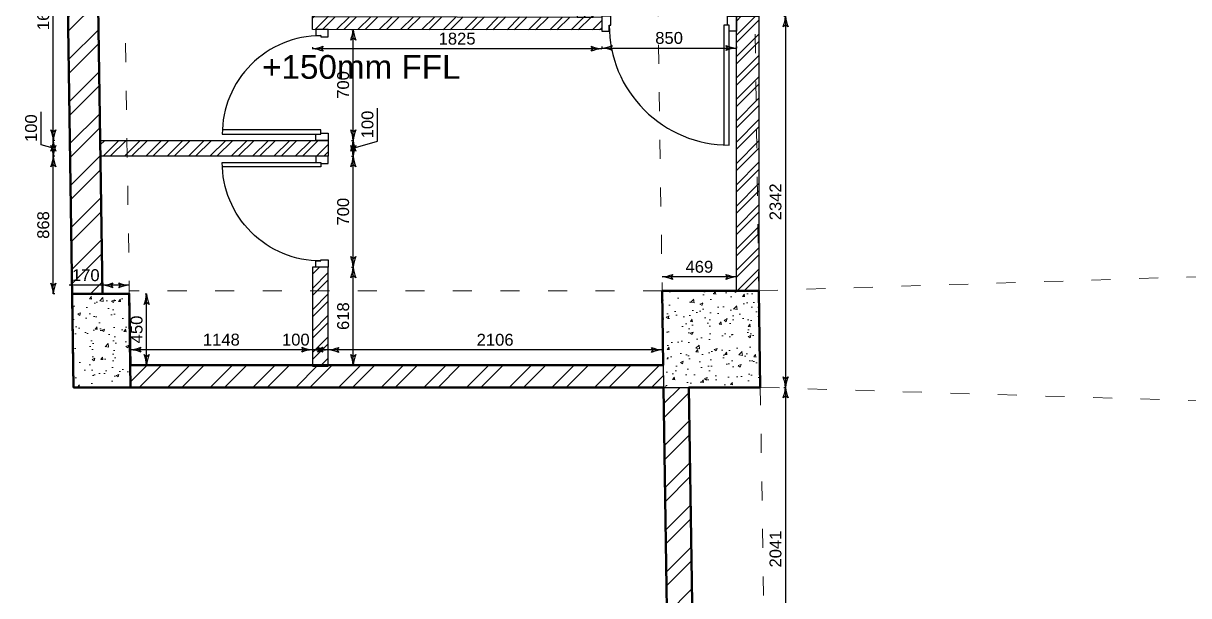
# Model space of a CAD drawing. Header units: millimetres. Extents: x 68727 to 319899, y -4876 to 265722.
# Drawn here: x 203892 to 211245, y 64020 to 67633 of the extents above; entities that cross this region are included whole.
import ezdxf

# ---------------------------------------------------------------- set-up
doc = ezdxf.new("R2010")
doc.units = ezdxf.units.MM
doc.linetypes.add('ACAD_ISO03W100', pattern=[30, 12, -18])
doc.linetypes.add('HIDDEN', pattern=[9.525, 6.35, -3.175])
for name, color, linetype in [('Dimensions', 172, 'Continuous'), ('Door', 23, 'Continuous'), ('POLY', 6, 'Continuous'), ('washroom walls', 5, 'Continuous')]:
    doc.layers.add(name, color=color, linetype=linetype)
for name, color, linetype, lineweight in [('HACH', 252, 'Continuous', 13), ('LS_DR_Plan Beam', 9, 'HIDDEN', 0), ('LS_DR_Wall', 7, 'Continuous', 35), ('wall', 5, 'Continuous', 30)]:
    doc.layers.add(name, color=color, linetype=linetype, lineweight=lineweight)
doc.styles.get("Standard").update_dxf_attribs({"font": 'arial.ttf'})
doc.dimstyles.new('SC-25', dxfattribs={"dimtxt": 75, "dimasz": 0.4, "dimexe": 1, "dimexo": 100, "dimgap": 25, "dimtad": 1, "dimdec": 0, "dimzin": 0, "dimdsep": 46, "dimtxsty": 'Standard', "dimblk1": 'A1', "dimblk2": 'A1', "dimsah": 1, "dimcen": 0.09, "dimdle": 3, "dimclrd": 1, "dimclre": 1, "dimclrt": 1, "dimadec": 0, "dimazin": 0, "dimtfac": 1, "dimtdec": 0, "dimtofl": 0, "dimtmove": 0, "dimatfit": 2, "dimldrblk": 'A1', "dimfxl": 10, "dimfxlon": 1, "dimtolj": 1, "dimtzin": 0, "dimarcsym": 0})
pattern_1 = [(45, (-624962.11, -131860.55), (-134.70384, 134.70384), []), (45, (-624872.31, -131860.55), (-134.70384, 134.70384), [])]
pattern_2 = [(50, (-624962.11, -131860.55), (182.18467, -15.939086), [19.05, -209.55]), (355, (-624962.11, -131860.55), (-35.24342, 191.056845), [15.24, -167.640584]), (100.451445, (-624946.93, -131861.88), (146.941247, 175.117752), [16.19001, -178.090245]), (46.1842, (-624962.11, -131809.75), (271.07904, -42.04233), [28.575, -314.325]), (96.635558, (-624939.52, -131813.25), (237.40413, 247.426125), [24.28502, -267.13561]), (351.18415, (-624962.11, -131809.75), (237.40413, 247.42612), [22.85997, -251.45973]), (21, (-624936.71, -131822.45), (151.61439, -102.265198), [19.05, -209.55]), (326, (-624936.71, -131822.45), (61.80203, 184.187966), [15.24, -167.64]), (71.451445, (-624924.08, -131830.97), (213.41642, 81.92277), [16.19001, -178.089938]), (37.5, (-624962.114, -131860.55), (3.0886033, 84.555039), [0, -165.608, 0, -170.18, 0, -168.275]), (7.5, (-624962.11, -131860.55), (66.8196625, 100.180575), [0, -97.028, 0, -161.798, 0, -64.135]), (327.5, (-625018.756, -131860.55), (135.590595, -5.728744), [0, -63.5, 0, -198.12, 0, -262.89]), (317.5, (-625044.16, -131860.55), (148.129181, 25.426491), [0, -82.55, 0, -131.572, 0, -186.69])]
pattern_3 = [(45, (-1781.72, -41319.25), (-67.35192, 67.35192), []), (45, (-1736.82, -41319.25), (-67.35192, 67.35192), [])]

# ---------------------------------------------------------------- blocks, each defined once
blk = doc.blocks.new('D900')
for points in [[(0, 840), (0, 900), (100, 900), (100, 850), (60, 850), (60, 840)], [(0, 60), (0, 0), (100, 0), (100, 50), (60, 50), (60, 60)]]:
    blk.add_lwpolyline(points, close=True)
blk.add_lwpolyline([(60, 850, -0.414214), (860, 50), (60, 50), (60, 85), (859.2, 85)], format="xyb")
blk = doc.blocks.new('toilet layout')
at = {"layer": 'HACH'}
h = blk.add_hatch(dxfattribs=at)
h.set_pattern_fill('ANSI32', color=5, scale=10)
h.set_pattern_definition(pattern_3)
h.paths.add_polyline_path([(226355.7, 30709.4), (226355.6, 30717.6), (225898.7, 30718.7), (225898.7, 30575.6), (226357.7, 30575.6)])
h.paths.add_polyline_path([(225898.7, 30718.7), (225100.6, 30720.6), (225100.6, 30575.6), (225898.7, 30575.6)])
h.paths.add_polyline_path([(225100.6, 30720.6), (222993.1, 30725.6), (222995.3, 30575.6), (225100.6, 30575.6)])
h = blk.add_hatch(dxfattribs=at)
h.set_pattern_fill('ANSI32', color=5, scale=10)
h.set_pattern_definition(pattern_3)
h.paths.add_polyline_path([(224566.8, 30575.6), (224466.8, 30575.6), (224466.8, 29528.2), (224566.8, 29528.2)])
h.paths.add_polyline_path([(223716.8, 29625.6), (222839.4, 29625.6), (222840.9, 29528.2), (223716.8, 29528.2)])
h.paths.add_polyline_path([(222863.1, 27928.2), (224229.8, 27928.2), (224229.8, 27828.2), (222863.1, 27828.2)])
h.paths.add_polyline_path([(222891.7, 26202.9), (224329.8, 26202.9), (224329.8, 26102.9), (222891.7, 26102.9)])
edge = h.paths.add_edge_path()
edge.add_line((224229.8, 25402.9), (224229.8, 24777.9))
edge.add_line((224229.8, 24777.9), (224329.8, 24777.9))
edge.add_line((224329.8, 24777.9), (224329.8, 25402.9))
h = blk.add_hatch(dxfattribs=at)
h.set_pattern_fill('ANSI32', color=5, scale=10)
h.set_pattern_definition(pattern_3)
h.paths.add_polyline_path([(226974.7, 30106.1), (226826.7, 30105.6), (226856.7, 27985.6), (227006.7, 27986.1)])
h.paths.add_polyline_path([(226905.5, 26986.2), (227046.8, 26986.2), (227046.8, 25254.1), (226905.5, 25254.1)])
h = blk.add_hatch(dxfattribs=at)
h.set_pattern_fill('ANSI32', color=5, scale=10)
h.set_pattern_definition(pattern_3)
h.paths.add_polyline_path([(224230, 26984), (226055.1, 26981.2), (226055.1, 26900.2), (224230, 26902.9)])
h.paths.add_polyline_path([(226000.8, 27427.9), (225900.8, 27427.9), (225900.9, 26981.4), (226000.9, 26981.4)])
h.paths.add_polyline_path([(225900.8, 28278.2), (225900.8, 28378.2), (226000.8, 28378.2), (226000.8, 28278.2)])
edge = h.paths.add_edge_path()
edge.add_line((224330, 26982.7), (224329.8, 28478.2))
edge.add_line((224329.8, 28478.2), (224229.8, 28478.2))
edge.add_line((224229.8, 28478.2), (224230.1, 26984))
h = blk.add_hatch(dxfattribs=at)
h.set_pattern_fill('ANSI32', color=5, scale=10)
h.set_pattern_definition(pattern_3)
h.paths.add_polyline_path([(224329.8, 28478.2), (226000.8, 28478.2), (226000.8, 28378.1), (224329.8, 28378.1)])
at = {"layer": 'washroom walls'}
blk.add_line((224329.8, 28377.9), (226056.4, 28378.2), dxfattribs=at)
for points in [[(226357.7, 30575.6), (226357.7, 30717.6), (222993.1, 30725.6)], [(222993.1, 30725.6), (222995.3, 30575.6), (226357.7, 30575.6)], [(224330, 26982.7), (224329.8, 28478.2), (224229.8, 28478.2), (224230.1, 26984)], [(224229.8, 25402.9), (224229.8, 24777.9), (224329.8, 24777.9), (224329.8, 25402.9)], [(224329.8, 25402.9), (224229.8, 25402.9)]]:
    blk.add_lwpolyline(points, dxfattribs=at)
for points in [[(224566.8, 30575.6), (224466.8, 30575.6), (224466.8, 29528.2), (224566.8, 29528.2)], [(226974.7, 30106.1), (226826.7, 30105.6), (226856.7, 27985.6), (227006.7, 27986.1)], [(223716.8, 29625.6), (222839.4, 29625.6), (222840.9, 29528.2), (223716.8, 29528.2)], [(224329.8, 28478.2), (226000.8, 28478.2), (226000.8, 28378.1), (224329.8, 28378.1)], [(225900.8, 28278.2), (225900.8, 28378.2), (226000.8, 28378.2), (226000.8, 28278.2)], [(222863.1, 27928.2), (224229.8, 27928.2), (224229.8, 27828.2), (222863.1, 27828.2)], [(226000.8, 27427.9), (225900.8, 27427.9), (225900.9, 26981.4), (226000.9, 26981.4)], [(224230, 26984), (226055.1, 26981.2), (226055.1, 26900.2), (224230, 26902.9)], [(226905.5, 26986.2), (227046.8, 26986.2), (227046.8, 25254.1), (226905.5, 25254.1)], [(222891.7, 26202.9), (224329.8, 26202.9), (224329.8, 26102.9), (222891.7, 26102.9)]]:
    blk.add_lwpolyline(points, close=True, dxfattribs=at)
at = {"layer": 'Door'}
for p, xscale, yscale, zscale, rotation in [((224466.8, 29528.2), 0.8333333333333185, 0.8333333333333185, 0.8333333333333185, 90), ((226851.2, 28377.4), 0.9447939309624585, 0.9447939309624585, 0.9447939309624585, 90.00000000000001), ((226000.8, 28278.2), 0.9447939309624585, 0.9447939309624585, 0.9447939309624585, 180), ((226905.5, 26986.2), -0.9447939309624585, 0.9447939309624585, 0.9447939309624585, 90), ((224329.8, 26102.9), 0.7777777777777796, 0.7777777777777796, 0.7777777777777796, 180)]:
    blk.add_blockref('D900', p, dxfattribs=dict(at, xscale=xscale, yscale=yscale, zscale=zscale, rotation=rotation))
at = {"layer": 'Door', "xscale": -0.7777777777777796, "yscale": 0.7777777777777796, "zscale": 0.7777777777777796}
blk.add_blockref('D900', (224329.8, 26202.9), dxfattribs=at)
blk = doc.blocks.new('A1')
at = {"layer": 'wall', "color": 1}
for p, q in [((-138, 0), (-167, 40)), ((-167, -40), (-138, 0))]:
    blk.add_line(p, q, dxfattribs=at)
for centre, start, end in [((53, 586), 248, 264.8035), ((53, -586), 95.1965, 112)]:
    blk.add_arc(centre, 589, start, end, dxfattribs=at)
blk = doc.blocks.new('*D685')
at = {"layer": 'Defpoints', "color": 0, "transparency": 16777216}
for p in [(208533, 67676.8), (208542, 65334.7), (208701.3, 65334.7)]:
    blk.add_point(p, dxfattribs=at)
at = {"layer": 'Dimensions', "color": 1, "lineweight": -2, "transparency": 16777216}
for p, q in [((208691.3, 67676.8), (208702.3, 67676.8)), ((208701.3, 67676.4), (208701.3, 65335.1)), ((208691.3, 65334.7), (208702.3, 65334.7))]:
    blk.add_line(p, q, dxfattribs=at)
at = {"layer": 'Dimensions', "color": 1, "lineweight": -2, "transparency": 16777216, "xscale": 0.4, "yscale": 0.4, "zscale": 0.4}
for p, rotation in [((208701.3, 67676.8), 90), ((208701.3, 65334.7), 270)]:
    blk.add_blockref('A1', p, dxfattribs=dict(at, rotation=rotation))
at = {"layer": 'Dimensions', "color": 1, "transparency": 16777216, "insert": (208638, 66505.7), "char_height": 75, "attachment_point": 5, "rotation": 90}
blk.add_mtext('\\A1;2342', dxfattribs=at)
blk = doc.blocks.new('*D686')
at = {"layer": 'Defpoints', "color": 0, "transparency": 16777216}
for p in [(207922.9, 66032.1), (207922.9, 65944.7), (208391.6, 65944.7)]:
    blk.add_point(p, dxfattribs=at)
at = {"layer": 'Dimensions', "color": 1, "lineweight": -2, "transparency": 16777216}
for p, q in [((207922.9, 66032.1), (207922.9, 66033.1)), ((208391.2, 66032.1), (207923.3, 66032.1)), ((208391.6, 66032.1), (208391.6, 66033.1))]:
    blk.add_line(p, q, dxfattribs=at)
at = {"layer": 'Dimensions', "color": 1, "lineweight": -2, "transparency": 16777216, "xscale": 0.4, "yscale": 0.4, "zscale": 0.4, "rotation": 180}
blk.add_blockref('A1', (207922.9, 66032.1), dxfattribs=at)
at = {"layer": 'Dimensions', "color": 1, "lineweight": -2, "transparency": 16777216, "xscale": 0.4, "yscale": 0.4, "zscale": 0.4}
blk.add_blockref('A1', (208391.6, 66032.1), dxfattribs=at)
at = {"layer": 'Dimensions', "color": 1, "transparency": 16777216, "insert": (208157.3, 66095.4), "char_height": 75, "attachment_point": 5}
blk.add_mtext('\\A1;469', dxfattribs=at)
blk = doc.blocks.new('*D687')
at = {"layer": 'Defpoints', "color": 0, "transparency": 16777216}
for p in [(205815.9, 65571.4), (205815.9, 65475.2), (207921.6, 65475.2)]:
    blk.add_point(p, dxfattribs=at)
at = {"layer": 'Dimensions', "color": 1, "lineweight": -2, "transparency": 16777216}
for p, q in [((205815.9, 65571.4), (205815.9, 65572.4)), ((207921.2, 65571.4), (205816.3, 65571.4)), ((207921.6, 65571.4), (207921.6, 65572.4))]:
    blk.add_line(p, q, dxfattribs=at)
at = {"layer": 'Dimensions', "color": 1, "lineweight": -2, "transparency": 16777216, "xscale": 0.4, "yscale": 0.4, "zscale": 0.4, "rotation": 180}
blk.add_blockref('A1', (205815.9, 65571.4), dxfattribs=at)
at = {"layer": 'Dimensions', "color": 1, "lineweight": -2, "transparency": 16777216, "xscale": 0.4, "yscale": 0.4, "zscale": 0.4}
blk.add_blockref('A1', (207921.6, 65571.4), dxfattribs=at)
at = {"layer": 'Dimensions', "color": 1, "transparency": 16777216, "insert": (206868.8, 65634.7), "char_height": 75, "attachment_point": 5}
blk.add_mtext('\\A1;2106', dxfattribs=at)
blk = doc.blocks.new('*D688')
at = {"layer": 'Defpoints', "color": 0, "transparency": 16777216}
for p in [(205715.9, 65572.4), (205715.9, 65475.2), (205815.9, 65475.2)]:
    blk.add_point(p, dxfattribs=at)
at = {"layer": 'Dimensions', "color": 1, "lineweight": -2, "transparency": 16777216}
for p, q in [((205715.9, 65572.4), (205507.2, 65572.4)), ((205715.9, 65572.4), (205715.9, 65573.4)), ((205815.5, 65572.4), (205716.3, 65572.4)), ((205815.9, 65572.4), (205815.9, 65573.4))]:
    blk.add_line(p, q, dxfattribs=at)
at = {"layer": 'Dimensions', "color": 1, "lineweight": -2, "transparency": 16777216, "xscale": 0.4, "yscale": 0.4, "zscale": 0.4, "rotation": 180}
blk.add_blockref('A1', (205715.9, 65572.4), dxfattribs=at)
at = {"layer": 'Dimensions', "color": 1, "lineweight": -2, "transparency": 16777216, "xscale": 0.4, "yscale": 0.4, "zscale": 0.4}
blk.add_blockref('A1', (205815.9, 65572.4), dxfattribs=at)
at = {"layer": 'Dimensions', "color": 1, "transparency": 16777216, "insert": (205611.4, 65635.7), "char_height": 75, "attachment_point": 5}
blk.add_mtext('\\A1;100', dxfattribs=at)
blk = doc.blocks.new('*D689')
at = {"layer": 'Defpoints', "color": 0, "transparency": 16777216}
for p in [(204567.5, 65572.4), (204567.5, 65475.2), (205715.9, 65475.2)]:
    blk.add_point(p, dxfattribs=at)
at = {"layer": 'Dimensions', "color": 1, "lineweight": -2, "transparency": 16777216}
for p, q in [((204567.5, 65572.4), (204567.5, 65573.4)), ((205715.5, 65572.4), (204567.9, 65572.4)), ((205715.9, 65572.4), (205715.9, 65573.4))]:
    blk.add_line(p, q, dxfattribs=at)
at = {"layer": 'Dimensions', "color": 1, "lineweight": -2, "transparency": 16777216, "xscale": 0.4, "yscale": 0.4, "zscale": 0.4, "rotation": 180}
blk.add_blockref('A1', (204567.5, 65572.4), dxfattribs=at)
at = {"layer": 'Dimensions', "color": 1, "lineweight": -2, "transparency": 16777216, "xscale": 0.4, "yscale": 0.4, "zscale": 0.4}
blk.add_blockref('A1', (205715.9, 65572.4), dxfattribs=at)
at = {"layer": 'Dimensions', "color": 1, "transparency": 16777216, "insert": (205141.7, 65635.7), "char_height": 75, "attachment_point": 5}
blk.add_mtext('\\A1;1148', dxfattribs=at)
blk = doc.blocks.new('*D690')
at = {"layer": 'Defpoints', "color": 0, "transparency": 16777216}
for p in [(205815.9, 66093.5), (205973.6, 66093.5), (205815.9, 65475.2)]:
    blk.add_point(p, dxfattribs=at)
at = {"layer": 'Dimensions', "color": 1, "lineweight": -2, "transparency": 16777216}
for p, q in [((205963.6, 66093.5), (205974.6, 66093.5)), ((205973.6, 65475.6), (205973.6, 66093.1)), ((205963.6, 65475.2), (205974.6, 65475.2))]:
    blk.add_line(p, q, dxfattribs=at)
at = {"layer": 'Dimensions', "color": 1, "lineweight": -2, "transparency": 16777216, "xscale": 0.4, "yscale": 0.4, "zscale": 0.4}
for p, rotation in [((205973.6, 66093.5), 90), ((205973.6, 65475.2), 270)]:
    blk.add_blockref('A1', p, dxfattribs=dict(at, rotation=rotation))
at = {"layer": 'Dimensions', "color": 1, "transparency": 16777216, "insert": (205910.3, 65784.4), "char_height": 75, "attachment_point": 5, "rotation": 90}
blk.add_mtext('\\A1;618', dxfattribs=at)
blk = doc.blocks.new('*D691')
at = {"layer": 'Defpoints', "color": 0, "transparency": 16777216}
for p in [(205815.9, 66793.5), (205973.6, 66793.5), (205815.9, 66093.5)]:
    blk.add_point(p, dxfattribs=at)
at = {"layer": 'Dimensions', "color": 1, "lineweight": -2, "transparency": 16777216}
for p, q in [((205963.6, 66793.5), (205974.6, 66793.5)), ((205973.6, 66093.9), (205973.6, 66793.1)), ((205963.6, 66093.5), (205974.6, 66093.5))]:
    blk.add_line(p, q, dxfattribs=at)
at = {"layer": 'Dimensions', "color": 1, "lineweight": -2, "transparency": 16777216, "xscale": 0.4, "yscale": 0.4, "zscale": 0.4}
for p, rotation in [((205973.6, 66793.5), 90), ((205973.6, 66093.5), 270)]:
    blk.add_blockref('A1', p, dxfattribs=dict(at, rotation=rotation))
at = {"layer": 'Dimensions', "color": 1, "transparency": 16777216, "insert": (205910.3, 66443.5), "char_height": 75, "attachment_point": 5, "rotation": 90}
blk.add_mtext('\\A1;700', dxfattribs=at)
blk = doc.blocks.new('*D692')
at = {"layer": 'Defpoints', "color": 0, "transparency": 16777216}
for p in [(205815.9, 66893.5), (205973.6, 66893.5), (205815.9, 66793.5)]:
    blk.add_point(p, dxfattribs=at)
at = {"layer": 'Dimensions', "color": 1, "lineweight": -2, "transparency": 16777216}
for p, q in [((206127, 66889.5), (206127, 67097.9)), ((205963.6, 66893.5), (205974.6, 66893.5)), ((205973.6, 66793.9), (205973.6, 66893.1)), ((205973.6, 66843.5), (206127, 66889.5)), ((205963.6, 66793.5), (205974.6, 66793.5))]:
    blk.add_line(p, q, dxfattribs=at)
at = {"layer": 'Dimensions', "color": 1, "lineweight": -2, "transparency": 16777216, "xscale": 0.4, "yscale": 0.4, "zscale": 0.4}
for p, rotation in [((205973.6, 66893.5), 90), ((205973.6, 66793.5), 270)]:
    blk.add_blockref('A1', p, dxfattribs=dict(at, rotation=rotation))
at = {"layer": 'Dimensions', "color": 1, "transparency": 16777216, "insert": (206063.7, 66993.7), "char_height": 75, "attachment_point": 5, "rotation": 90}
blk.add_mtext('\\A1;100', dxfattribs=at)
blk = doc.blocks.new('*D693')
at = {"layer": 'Defpoints', "color": 0, "transparency": 16777216}
for p in [(205815.9, 67593.3), (205973.6, 67593.3), (205815.9, 66893.5)]:
    blk.add_point(p, dxfattribs=at)
at = {"layer": 'Dimensions', "color": 1, "lineweight": -2, "transparency": 16777216}
for p, q in [((205963.6, 67593.3), (205974.6, 67593.3)), ((205973.6, 66893.9), (205973.6, 67592.9)), ((205963.6, 66893.5), (205974.6, 66893.5))]:
    blk.add_line(p, q, dxfattribs=at)
at = {"layer": 'Dimensions', "color": 1, "lineweight": -2, "transparency": 16777216, "xscale": 0.4, "yscale": 0.4, "zscale": 0.4}
for p, rotation in [((205973.6, 67593.3), 90), ((205973.6, 66893.5), 270)]:
    blk.add_blockref('A1', p, dxfattribs=dict(at, rotation=rotation))
at = {"layer": 'Dimensions', "color": 1, "transparency": 16777216, "insert": (205910.3, 67243.4), "char_height": 75, "attachment_point": 5, "rotation": 90}
blk.add_mtext('\\A1;700', dxfattribs=at)
blk = doc.blocks.new('*D694')
at = {"layer": 'Defpoints', "color": 0, "transparency": 16777216}
for p in [(204560.8, 65925.2), (204670.2, 65925.2), (204567.5, 65475.2)]:
    blk.add_point(p, dxfattribs=at)
at = {"layer": 'Dimensions', "color": 1, "lineweight": -2, "transparency": 16777216}
for p, q in [((204660.8, 65925.2), (204671.2, 65925.2)), ((204670.2, 65475.6), (204670.2, 65924.8)), ((204667.5, 65475.2), (204671.2, 65475.2))]:
    blk.add_line(p, q, dxfattribs=at)
at = {"layer": 'Dimensions', "color": 1, "lineweight": -2, "transparency": 16777216, "xscale": 0.4, "yscale": 0.4, "zscale": 0.4}
for p, rotation in [((204670.2, 65925.2), 90), ((204670.2, 65475.2), 270)]:
    blk.add_blockref('A1', p, dxfattribs=dict(at, rotation=rotation))
at = {"layer": 'Dimensions', "color": 1, "transparency": 16777216, "insert": (204606.9, 65700.2), "char_height": 75, "attachment_point": 5, "rotation": 90}
blk.add_mtext('\\A1;450', dxfattribs=at)
blk = doc.blocks.new('*D695')
at = {"layer": 'Defpoints', "color": 0, "transparency": 16777216}
for p in [(204390.8, 65979), (204390.8, 65925.2), (204560.8, 65925.2)]:
    blk.add_point(p, dxfattribs=at)
at = {"layer": 'Dimensions', "color": 1, "lineweight": -2, "transparency": 16777216}
for p, q in [((204390.8, 65979), (204182, 65979)), ((204390.8, 65979), (204390.8, 65980)), ((204560.4, 65979), (204391.2, 65979)), ((204560.8, 65979), (204560.8, 65980))]:
    blk.add_line(p, q, dxfattribs=at)
at = {"layer": 'Dimensions', "color": 1, "lineweight": -2, "transparency": 16777216, "xscale": 0.4, "yscale": 0.4, "zscale": 0.4, "rotation": 180}
blk.add_blockref('A1', (204390.8, 65979), dxfattribs=at)
at = {"layer": 'Dimensions', "color": 1, "lineweight": -2, "transparency": 16777216, "xscale": 0.4, "yscale": 0.4, "zscale": 0.4}
blk.add_blockref('A1', (204560.8, 65979), dxfattribs=at)
at = {"layer": 'Dimensions', "color": 1, "transparency": 16777216, "insert": (204286.2, 66042.3), "char_height": 75, "attachment_point": 5}
blk.add_mtext('\\A1;170', dxfattribs=at)
blk = doc.blocks.new('*D696')
at = {"layer": 'Defpoints', "color": 0, "transparency": 16777216}
for p in [(204081.5, 66793.5), (204390.8, 66793.5), (204390.8, 65925.2)]:
    blk.add_point(p, dxfattribs=at)
at = {"layer": 'Dimensions', "color": 1, "lineweight": -2, "transparency": 16777216}
for p, q in [((204091.5, 66793.5), (204080.5, 66793.5)), ((204081.5, 65925.6), (204081.5, 66793.1)), ((204091.5, 65925.2), (204080.5, 65925.2))]:
    blk.add_line(p, q, dxfattribs=at)
at = {"layer": 'Dimensions', "color": 1, "lineweight": -2, "transparency": 16777216, "xscale": 0.4, "yscale": 0.4, "zscale": 0.4}
for p, rotation in [((204081.5, 66793.5), 90), ((204081.5, 65925.2), 270)]:
    blk.add_blockref('A1', p, dxfattribs=dict(at, rotation=rotation))
at = {"layer": 'Dimensions', "color": 1, "transparency": 16777216, "insert": (204018.2, 66359.4), "char_height": 75, "attachment_point": 5, "rotation": 90}
blk.add_mtext('\\A1;868', dxfattribs=at)
blk = doc.blocks.new('*D697')
at = {"layer": 'Defpoints', "color": 0, "transparency": 16777216}
for p in [(204081.5, 66893.5), (204377.9, 66893.5), (204390.8, 66793.5)]:
    blk.add_point(p, dxfattribs=at)
at = {"layer": 'Dimensions', "color": 1, "lineweight": -2, "transparency": 16777216}
for p, q in [((204004.7, 66866.6), (204004.7, 67074.9)), ((204081.5, 66843.5), (204004.7, 66866.6)), ((204091.5, 66893.5), (204080.5, 66893.5)), ((204081.5, 66793.9), (204081.5, 66893.1)), ((204091.5, 66793.5), (204080.5, 66793.5))]:
    blk.add_line(p, q, dxfattribs=at)
at = {"layer": 'Dimensions', "color": 1, "lineweight": -2, "transparency": 16777216, "xscale": 0.4, "yscale": 0.4, "zscale": 0.4}
for p, rotation in [((204081.5, 66893.5), 90), ((204081.5, 66793.5), 270)]:
    blk.add_blockref('A1', p, dxfattribs=dict(at, rotation=rotation))
at = {"layer": 'Dimensions', "color": 1, "transparency": 16777216, "insert": (203941.4, 66970.7), "char_height": 75, "attachment_point": 5, "rotation": 90}
blk.add_mtext('\\A1;100', dxfattribs=at)
blk = doc.blocks.new('*D698')
at = {"layer": 'Defpoints', "color": 0, "transparency": 16777216}
for p in [(204081.5, 68518.7), (204352.3, 68518.7), (204377.9, 66893.5)]:
    blk.add_point(p, dxfattribs=at)
at = {"layer": 'Dimensions', "color": 1, "lineweight": -2, "transparency": 16777216}
for p, q in [((204091.5, 68518.7), (204080.5, 68518.7)), ((204081.5, 66893.9), (204081.5, 68518.3)), ((204091.5, 66893.5), (204080.5, 66893.5))]:
    blk.add_line(p, q, dxfattribs=at)
at = {"layer": 'Dimensions', "color": 1, "lineweight": -2, "transparency": 16777216, "xscale": 0.4, "yscale": 0.4, "zscale": 0.4}
for p, rotation in [((204081.5, 68518.7), 90), ((204081.5, 66893.5), 270)]:
    blk.add_blockref('A1', p, dxfattribs=dict(at, rotation=rotation))
at = {"layer": 'Dimensions', "color": 1, "transparency": 16777216, "insert": (204018.2, 67706.1), "char_height": 75, "attachment_point": 5, "rotation": 90}
blk.add_mtext('\\A1;1625', dxfattribs=at)
blk = doc.blocks.new('*D716')
at = {"layer": 'Defpoints', "color": 0, "transparency": 16777216}
for p in [(205716.2, 67582.3), (207541.3, 67582.3), (205716.2, 67472)]:
    blk.add_point(p, dxfattribs=at)
at = {"layer": 'Dimensions', "color": 1, "lineweight": -2, "transparency": 16777216}
for p, q in [((205716.2, 67482), (205716.2, 67471)), ((207540.9, 67472), (205716.6, 67472)), ((207541.3, 67482), (207541.3, 67471))]:
    blk.add_line(p, q, dxfattribs=at)
at = {"layer": 'Dimensions', "color": 1, "lineweight": -2, "transparency": 16777216, "xscale": 0.4, "yscale": 0.4, "zscale": 0.4, "rotation": 180}
blk.add_blockref('A1', (205716.2, 67472), dxfattribs=at)
at = {"layer": 'Dimensions', "color": 1, "lineweight": -2, "transparency": 16777216, "xscale": 0.4, "yscale": 0.4, "zscale": 0.4}
blk.add_blockref('A1', (207541.3, 67472), dxfattribs=at)
at = {"layer": 'Dimensions', "color": 1, "transparency": 16777216, "insert": (206628.8, 67535.3), "char_height": 75, "attachment_point": 5}
blk.add_mtext('\\A1;1825', dxfattribs=at)
blk = doc.blocks.new('*D717')
at = {"layer": 'Defpoints', "color": 0, "transparency": 16777216}
for p in [(207541.3, 67676.8), (208391.6, 67676.8), (208391.6, 67476.5)]:
    blk.add_point(p, dxfattribs=at)
at = {"layer": 'Dimensions', "color": 1, "lineweight": -2, "transparency": 16777216}
for p, q in [((207541.3, 67486.5), (207541.3, 67475.5)), ((207541.7, 67476.5), (208391.2, 67476.5)), ((208391.6, 67486.5), (208391.6, 67475.5))]:
    blk.add_line(p, q, dxfattribs=at)
at = {"layer": 'Dimensions', "color": 1, "lineweight": -2, "transparency": 16777216, "xscale": 0.4, "yscale": 0.4, "zscale": 0.4, "rotation": 180}
blk.add_blockref('A1', (207541.3, 67476.5), dxfattribs=at)
at = {"layer": 'Dimensions', "color": 1, "lineweight": -2, "transparency": 16777216, "xscale": 0.4, "yscale": 0.4, "zscale": 0.4}
blk.add_blockref('A1', (208391.6, 67476.5), dxfattribs=at)
at = {"layer": 'Dimensions', "color": 1, "transparency": 16777216, "insert": (207966.5, 67539.8), "char_height": 75, "attachment_point": 5}
blk.add_mtext('\\A1;850', dxfattribs=at)
blk = doc.blocks.new('*D817')
at = {"layer": 'Defpoints', "color": 0, "transparency": 16777216}
for p in [(208092, 65334.7), (208122.3, 63293.7), (208701.3, 63293.7)]:
    blk.add_point(p, dxfattribs=at)
at = {"layer": 'POLY', "color": 1, "lineweight": -2, "transparency": 16777216}
for p, q in [((208691.3, 65334.7), (208702.3, 65334.7)), ((208701.3, 65334.3), (208701.3, 63294.1)), ((208691.3, 63293.7), (208702.3, 63293.7))]:
    blk.add_line(p, q, dxfattribs=at)
at = {"layer": 'POLY', "color": 1, "lineweight": -2, "transparency": 16777216, "xscale": 0.4, "yscale": 0.4, "zscale": 0.4}
for p, rotation in [((208701.3, 65334.7), 90), ((208701.3, 63293.7), 270)]:
    blk.add_blockref('A1', p, dxfattribs=dict(at, rotation=rotation))
at = {"layer": 'POLY', "color": 1, "transparency": 16777216, "insert": (208638, 64314.2), "char_height": 75, "attachment_point": 5, "rotation": 90}
blk.add_mtext('\\A1;2041', dxfattribs=at)

msp = doc.modelspace()

# ---------------------------------------------------------------- hatches: boundary and pattern name
at = {"layer": 'HACH'}
h = msp.add_hatch(dxfattribs=at)
h.set_pattern_fill('ANSI32', color=256, scale=20)
h.set_pattern_definition(pattern_1)
h.paths.add_polyline_path([(207763, 76715.5), (207760.2, 76905.7), (204376.4, 76999.2), (204381, 76689.2)])
h.paths.add_polyline_path([(207962.3, 63293.6), (208122.3, 63293.6), (208092, 65334.7), (207932, 65334.7)])
h.paths.add_polyline_path([(207971.5, 59648.7), (208131.5, 59648.7), (208131.5, 62673.7), (207971.5, 62673.7)])
h.paths.add_polyline_path([(218436.9, 59707.2), (218597, 59707.2), (218597, 62623.2), (218436.9, 62623.2)])
h.paths.add_polyline_path([(218397, 63233.2), (218597, 63233.2), (218597, 65335.2), (218397, 65335.2)])
h.paths.add_polyline_path([(218407, 65945.2), (218597, 65945.2), (218597, 70824.2), (218407, 70824.2)])
h = msp.add_hatch(dxfattribs=at)
h.set_pattern_fill('ANSI32', color=256, scale=20)
h.set_pattern_definition(pattern_1)
h.paths.add_polyline_path([(204318.4, 70804.9), (204128.4, 70803.4), (204200.8, 65925.1), (204390.8, 65925.1)])
h = msp.add_hatch(dxfattribs=at)
h.set_pattern_fill('AR-CONC', color=256)
h.set_pattern_definition(pattern_2)
h.paths.add_polyline_path([(204209.5, 65334.7), (204567.5, 65334.7), (204560.8, 65925.2), (204200.8, 65925.1)])
h = msp.add_hatch(dxfattribs=at)
h.set_pattern_fill('AR-CONC', color=256)
h.set_pattern_definition(pattern_2)
h.paths.add_polyline_path([(207922.9, 65944.7), (207932, 65334.7), (208542, 65334.8), (208533, 65944.7)])
h = msp.add_hatch(dxfattribs=at)
h.set_pattern_fill('ANSI32', color=256, scale=20)
h.set_pattern_definition(pattern_1)
h.paths.add_polyline_path([(207929.9, 65475.2), (204566.7, 65475.3), (204566.7, 65334.8), (207932, 65334.7)])

# ---------------------------------------------------------------- linework, layer by layer
at = {"layer": 'LS_DR_Plan Beam', "linetype": 'ACAD_ISO03W100', "ltscale": 10, "transparency": 33554508}
for p, q in [((204488.3, 70806.2), (204560.8, 65925.2)), ((207850.9, 70796.7), (207922.9, 65944.7)), ((208533, 65944.7), (208460.9, 70796.7)), ((208533, 65944.7), (217947, 66245.2)), ((207922.9, 65944.7), (204560.5, 65944.7)), ((208541.9, 65341.4), (208581.5, 62673.7)), ((208542, 65334.7), (218397, 65035.2))]:
    msp.add_line(p, q, dxfattribs=at)
at = {"layer": 'LS_DR_Wall', "lineweight": 50, "ltscale": 0.25}
msp.add_lwpolyline([(208572.3, 63293.7), (208581.5, 62673.7), (207971.5, 62673.7), (207932, 65334.7), (204209.5, 65334.7), (204036.4, 76999.2), (204376.4, 76999.2), (204385.6, 76379.2), (204235.6, 76379.2), (204309.3, 71416.2), (204479.3, 71416.2), (204488.3, 70806.2), (204318.3, 70806.2), (204390.8, 65925.2), (204560.8, 65925.2), (204567.5, 65475.2), (207929.9, 65475.2), (207922.9, 65944.7), (208533, 65944.7), (208542, 65334.7), (208092, 65334.7), (208122.3, 63293.7), (208572.3, 63293.7)], dxfattribs=at)
msp.add_lwpolyline([(204560.8, 65925.2), (204200.8, 65925.1), (204209.5, 65334.7), (204567.5, 65334.7)], close=True, dxfattribs=at)
at = {"layer": 'LS_DR_Wall', "lineweight": 30, "ltscale": 0.25}
msp.add_lwpolyline([(207932, 65334.7), (208542, 65334.8), (208533, 65944.7), (207922.9, 65944.7)], close=True, dxfattribs=at)

# ---------------------------------------------------------------- block references
at = {"layer": 'POLY'}
msp.add_blockref('toilet layout', (-18513.8, 40690.6), dxfattribs=at)

# ---------------------------------------------------------------- texts
at = {"color": 7, "insert": (205398.6, 67432.2), "char_height": 150, "attachment_point": 1}
msp.add_mtext_dynamic_manual_height_columns('\\pxt5;+150mm FFL', width=24159.375, gutter_width=47.5, heights=[47.9], dxfattribs=at)

# ---------------------------------------------------------------- dimensions: what is measured, and where the dimension line sits
at = {"layer": 'Dimensions'}
for base, p1, p2, picture, middle in [((204081.5, 68518.7), (204377.9, 66893.5), (204352.3, 68518.7), '*D698', (204018.2, 67706.1)), ((208701.3, 65334.7), (208533, 67676.8), (208542, 65334.7), '*D685', (208638, 66505.7)), ((205973.6, 67593.3), (205815.9, 66893.5), (205815.9, 67593.3), '*D693', (205910.3, 67243.4)), ((204081.5, 66893.5), (204390.8, 66793.5), (204377.9, 66893.5), '*D697', (203941.4, 66891.6)), ((205973.6, 66893.5), (205815.9, 66793.5), (205815.9, 66893.5), '*D692', (206063.7, 66914.5)), ((205973.6, 66793.5), (205815.9, 66093.5), (205815.9, 66793.5), '*D691', (205910.3, 66443.5))]:
    dim = msp.add_linear_dim(base=base, p1=p1, p2=p2, angle=90, dimstyle='SC-25', override={"dimtmove": 1}, dxfattribs=at)
    dim.commit()
    dim.dimension.update_dxf_attribs({"geometry": picture, "text_midpoint": middle})
for base, p1, p2, picture, middle in [((208391.6, 67476.5), (207541.3, 67676.8), (208391.6, 67676.8), '*D717', (207966.5, 67539.8)), ((205716.2, 67472), (207541.3, 67582.3), (205716.2, 67582.3), '*D716', (206628.8, 67535.3)), ((207922.9, 66032.1), (208391.6, 65944.7), (207922.9, 65944.7), '*D686', (208157.3, 66095.4)), ((204390.8, 65979), (204560.8, 65925.2), (204390.8, 65925.2), '*D695', (204286.2, 66042.3)), ((205715.9, 65572.4), (205815.9, 65475.2), (205715.9, 65475.2), '*D688', (205611.4, 65635.7)), ((205815.9, 65571.4), (207921.6, 65475.2), (205815.9, 65475.2), '*D687', (206868.8, 65634.7))]:
    dim = msp.add_linear_dim(base=base, p1=p1, p2=p2, dimstyle='SC-25', dxfattribs=at)
    dim.commit()
    dim.dimension.update_dxf_attribs({"geometry": picture, "text_midpoint": middle})
for base, p1, p2, picture, middle in [((204081.5, 66793.5), (204390.8, 65925.2), (204390.8, 66793.5), '*D696', (204018.2, 66359.4)), ((205973.6, 66093.5), (205815.9, 65475.2), (205815.9, 66093.5), '*D690', (205910.3, 65784.4)), ((204670.2, 65925.2), (204567.5, 65475.2), (204560.8, 65925.2), '*D694', (204606.9, 65700.2))]:
    dim = msp.add_linear_dim(base=base, p1=p1, p2=p2, angle=90, dimstyle='SC-25', dxfattribs=at)
    dim.commit()
    dim.dimension.update_dxf_attribs({"geometry": picture, "text_midpoint": middle})
dim = msp.add_linear_dim(base=(204567.5, 65572.4), p1=(205715.9, 65475.2), p2=(204567.5, 65475.2), dimstyle='SC-25', override={"dimtmove": 1}, dxfattribs=at)
dim.commit()
dim.dimension.update_dxf_attribs({"geometry": '*D689', "text_midpoint": (205141.7, 65635.7)})
at = {"layer": 'POLY'}
dim = msp.add_linear_dim(base=(208701.3, 63293.7), p1=(208092, 65334.7), p2=(208122.3, 63293.7), angle=90, dimstyle='SC-25', dxfattribs=at)
dim.commit()
dim.dimension.update_dxf_attribs({"geometry": '*D817', "text_midpoint": (208638, 64314.2)})

doc.saveas('drawing.dxf')
